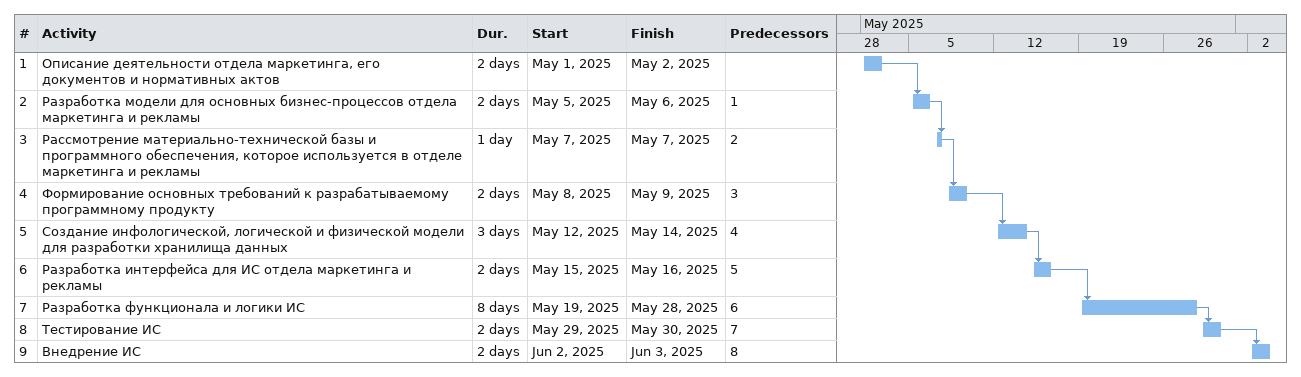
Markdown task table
| ID | Task | Duration | Start | Finish | Predecessors |
|---|---|---|---|---|---|
| 1 | Описание деятельности отдела маркетинга, его документов и нормативных актов | 2d | 2025-05-01 | 2025-05-02 |  |
| 2 | Разработка модели для основных бизнес-процессов отдела маркетинга и рекламы | 2d | 2025-05-05 | 2025-05-06 | 1 |
| 3 | Рассмотрение материально-технической базы и программного обеспечения, которое используется в отделе маркетинга и рекламы | 1d | 2025-05-07 | 2025-05-07 | 2 |
| 4 | Формирование основных требований к разрабатываемому программному продукту | 2d | 2025-05-08 | 2025-05-09 | 3 |
| 5 | Создание инфологической, логической и физической модели для разработки хранилища данных | 3d | 2025-05-12 | 2025-05-14 | 4 |
| 6 | Разработка интерфейса для ИС отдела маркетинга и рекламы | 2d | 2025-05-15 | 2025-05-16 | 5 |
| 7 | Разработка функционала и логики ИС | 8d | 2025-05-19 | 2025-05-28 | 6 |
| 8 | Тестирование ИС | 2d | 2025-05-29 | 2025-05-30 | 7 |
| 9 | Внедрение ИС | 2d | 2025-06-02 | 2025-06-03 | 8 |
